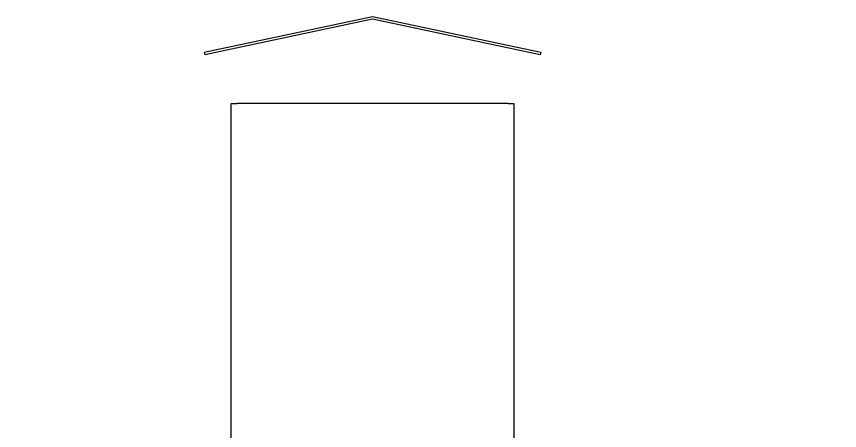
# Model space of a CAD drawing. Header units: millimetres. Extents: x 18162 to 7085488, y 72188 to 247925.
# Drawn here: x 6565593 to 6568624, y 160989 to 162513 of the extents above; entities that cross this region are included whole.
import ezdxf

# ---------------------------------------------------------------- set-up
doc = ezdxf.new("R2010")
doc.units = ezdxf.units.MM
doc.header["$MEASUREMENT"] = 0
doc.layers.add('Shell - Roof', color=7, linetype='Continuous')
doc.layers.add('Structural - Bearing', color=7, linetype='Continuous')
doc.styles.add('GENERATED_STYLE_3', font='', dxfattribs={"width": 0.8})
doc.styles.get('GENERATED_STYLE_3').set_extended_font_data('ISOCPEUR MON')
doc.dimstyles.new('GENERATED_STYLE__42', dxfattribs={"dimtxt": 440.00001, "dimasz": 228, "dimexe": 0.18, "dimexo": 8599.209555, "dimgap": 0, "dimtad": 1, "dimdec": 0, "dimzin": 0, "dimdsep": 46, "dimtxsty": 'GENERATED_STYLE_3', "dimblk": 'ARROWHEAD_2', "dimblk1": 'ARROWHEAD_2', "dimblk2": 'ARROWHEAD_2', "dimcen": 0.09, "dimclrd": 13, "dimclre": 13, "dimclrt": 13, "dimadec": 0, "dimazin": 0, "dimtfac": 1, "dimtdec": 4, "dimtmove": 0, "dimatfit": 3, "dimfxl": 1, "dimtolj": 1, "dimtzin": 0, "dimarcsym": 0})

# ---------------------------------------------------------------- blocks, each defined once
blk = doc.blocks.new('*D3464', base_point=(6480357.9, 110341.8))
at = {"color": 13, "linetype": 'Continuous', "lineweight": 13}
for p, q in [((6583061.8, 162191.8), (6583061.8, 162338.5)), ((6583286.8, 162191.8), (6571912.8, 162191.8)), ((6583061.8, 160791.8), (6583061.8, 162191.8)), ((6583286.8, 160791.8), (6577609.6, 160791.8))]:
    blk.add_line(p, q, dxfattribs=at)
at = {"color": 12, "linetype": 'Continuous', "lineweight": 35}
for p, q in [((6583211.8, 162105.2), (6582911.8, 162278.4)), ((6582911.8, 160878.4), (6583211.8, 160705.2))]:
    blk.add_line(p, q, dxfattribs=at)
at = {"color": 13, "lineweight": 13, "insert": (6583189.4, 160956.1), "char_height": 440, "attachment_point": 7, "rotation": 90, "style": 'GENERATED_STYLE_3'}
blk.add_mtext('\\A1;{\\pql;\\fISOCPEUR MON|b0|i0|c0|p0;\\W0.800000;1,400}', dxfattribs=at)
blk = doc.blocks.new('ARROWHEAD_2')
at = {"color": 0, "linetype": 'Continuous', "lineweight": 0}
for p, q in [((-0.378, -0.655), (0.378, 0.655)), ((0, 0), (-1, 0))]:
    blk.add_line(p, q, dxfattribs=at)

msp = doc.modelspace()

# ---------------------------------------------------------------- linework, layer by layer
at = {"layer": 'Shell - Roof', "color": 7, "linetype": 'Continuous', "lineweight": 13}
for p, q in [((6566283.6, 162380.7), (6566903.6, 162512.5)), ((6566903.6, 162502.3), (6566285.7, 162371)), ((6566903.6, 162512.5), (6567523.6, 162380.7)), ((6567521.5, 162371), (6566903.6, 162502.3)), ((6566283.6, 162380.7), (6566285.7, 162371)), ((6567523.6, 162380.7), (6567521.5, 162371))]:
    msp.add_line(p, q, dxfattribs=at)
at = {"layer": 'Structural - Bearing', "color": 7, "linetype": 'Continuous', "lineweight": 13}
for p, q in [((6566383.6, 162191.8), (6566403.6, 162191.8)), ((6566383.6, 160941.8), (6566383.6, 162191.8)), ((6567403.6, 162191.8), (6566403.6, 162191.8)), ((6567403.6, 162191.8), (6567423.6, 162191.8)), ((6567423.6, 162191.8), (6567423.6, 160791.8))]:
    msp.add_line(p, q, dxfattribs=at)

# ---------------------------------------------------------------- dimensions: what is measured, and where the dimension line sits
at = {"color": 13, "linetype": 'Continuous', "lineweight": 13}
dim = msp.add_linear_dim(base=(6583061.8, 162191.8), p1=(6558653.6, 160791.8), p2=(6563313.6, 162191.8), angle=90, dimstyle='GENERATED_STYLE__42', dxfattribs=at)
dim.commit()
dim.dimension.update_dxf_attribs({"geometry": '*D3464', "text_midpoint": (6582753.8, 161693.1), "dimtype": 160, "text_rotation": 90})

doc.saveas('drawing.dxf')
